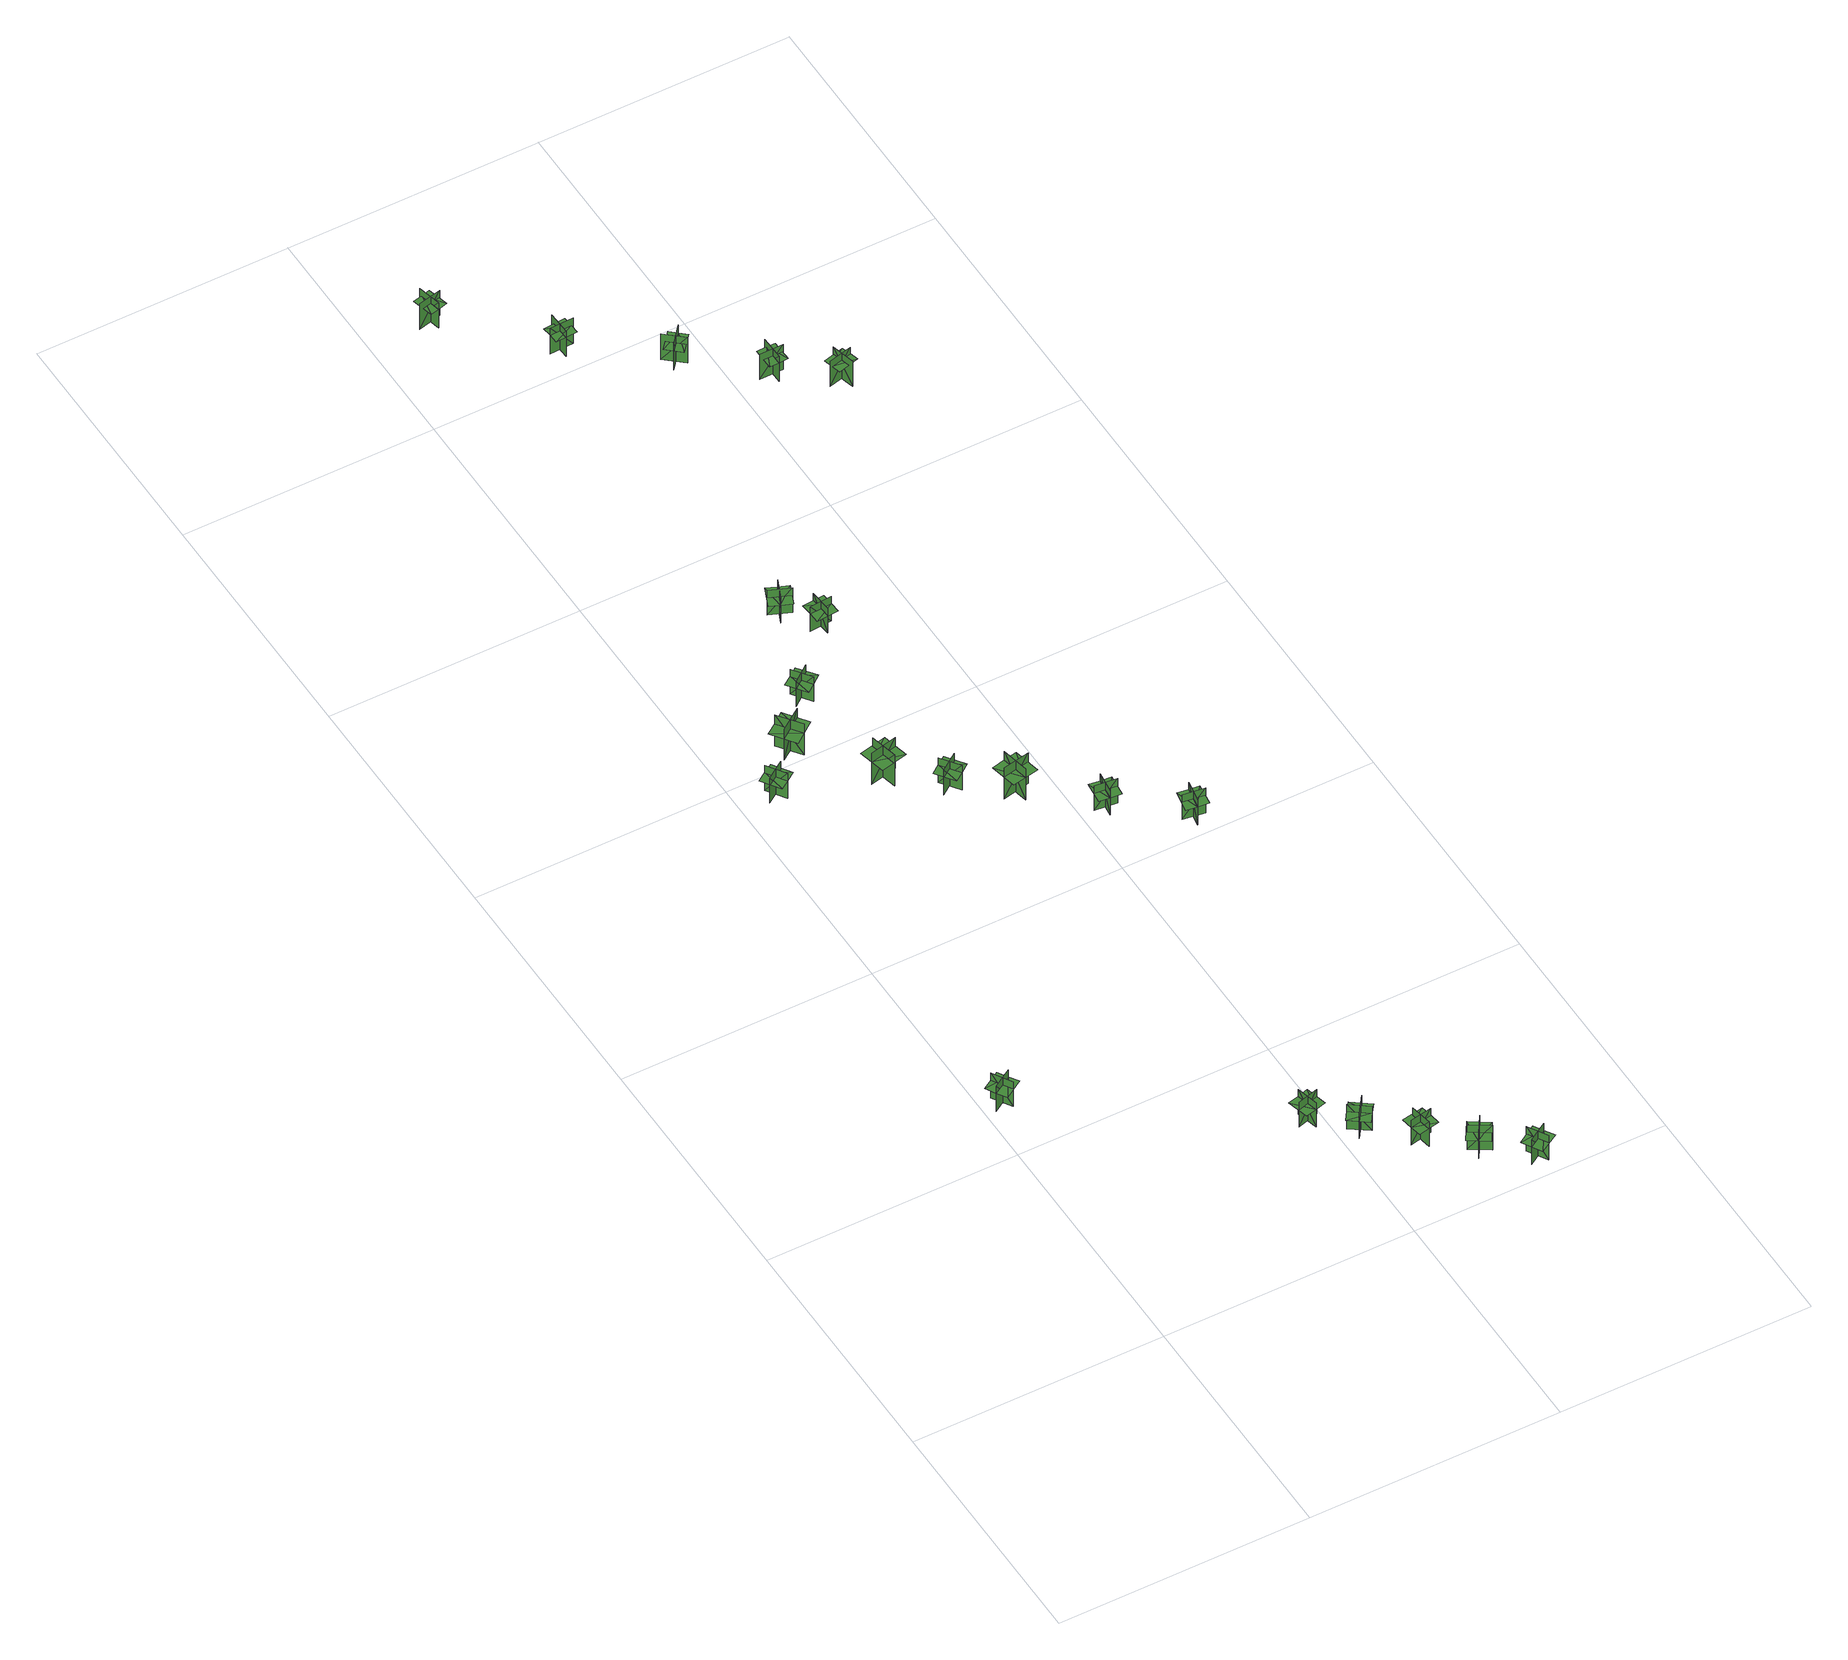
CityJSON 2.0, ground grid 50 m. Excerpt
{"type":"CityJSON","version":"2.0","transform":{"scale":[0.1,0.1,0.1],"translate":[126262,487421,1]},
"CityObjects":{
"tree1":{"type":"SolitaryVegetationObject","geometry":[{"type":"MultiSurface","lod":"1","boundaries":[[[0,1,2]],[[0,2,3]],[[4,5,6]],[[4,6,7]],[[8,9,10]],[[8,10,11]],[[8,11,12]],[[8,12,13]]]}]},
"tree2":{"type":"SolitaryVegetationObject","geometry":[{"type":"MultiSurface","lod":"1","boundaries":[[[14,15,16]],[[14,16,17]],[[18,19,20]],[[18,20,21]],[[22,23,24]],[[22,24,25]],[[22,25,26]],[[22,26,27]]]}]},
"tree3":{"type":"SolitaryVegetationObject","geometry":[{"type":"MultiSurface","lod":"1","boundaries":[[[28,29,30]],[[28,30,31]],[[32,33,34]],[[32,34,35]],[[36,37,38]],[[36,38,39]],[[36,39,40]],[[36,40,41]]]}]},
"tree4":{"type":"SolitaryVegetationObject","geometry":[{"type":"MultiSurface","lod":"1","boundaries":[[[42,43,44]],[[42,44,45]],[[46,47,48]],[[46,48,49]],[[50,51,52]],[[50,52,53]],[[50,53,54]],[[50,54,55]]]}]},
"tree5":{"type":"SolitaryVegetationObject","geometry":[{"type":"MultiSurface","lod":"1","boundaries":[[[56,57,58]],[[56,58,59]],[[60,61,62]],[[60,62,63]],[[64,65,66]],[[64,66,67]],[[64,67,68]],[[64,68,69]]]}]},
"tree6":{"type":"SolitaryVegetationObject","geometry":[{"type":"MultiSurface","lod":"1","boundaries":[[[70,71,72]],[[70,72,73]],[[74,75,76]],[[74,76,77]],[[78,79,80]],[[78,80,81]],[[78,81,82]],[[78,82,83]]]}]},
"tree7":{"type":"SolitaryVegetationObject","geometry":[{"type":"MultiSurface","lod":"1","boundaries":[[[84,85,86]],[[84,86,87]],[[88,89,90]],[[88,90,91]],[[92,93,94]],[[92,94,95]],[[92,95,96]],[[92,96,97]]]}]},
"tree8":{"type":"SolitaryVegetationObject","geometry":[{"type":"MultiSurface","lod":"1","boundaries":[[[98,99,100]],[[98,100,101]],[[102,103,104]],[[102,104,105]],[[106,107,108]],[[106,108,109]],[[106,109,110]],[[106,110,111]]]}]},
"tree9":{"type":"SolitaryVegetationObject","geometry":[{"type":"MultiSurface","lod":"1","boundaries":[[[112,113,114]],[[112,114,115]],[[116,117,118]],[[116,118,119]],[[120,121,122]],[[120,122,123]],[[120,123,124]],[[120,124,125]]]}]},
"tree10":{"type":"SolitaryVegetationObject","geometry":[{"type":"MultiSurface","lod":"1","boundaries":[[[126,127,128]],[[126,128,129]],[[130,131,132]],[[130,132,133]],[[134,135,136]],[[134,136,137]],[[134,137,138]],[[134,138,139]]]}]},
"tree11":{"type":"SolitaryVegetationObject","geometry":[{"type":"MultiSurface","lod":"1","boundaries":[[[140,141,142]],[[140,142,143]],[[144,145,146]],[[144,146,147]],[[148,149,150]],[[148,150,151]],[[148,151,152]],[[148,152,153]]]}]},
"tree12":{"type":"SolitaryVegetationObject","geometry":[{"type":"MultiSurface","lod":"1","boundaries":[[[154,155,156]],[[154,156,157]],[[158,159,160]],[[158,160,161]],[[162,163,164]],[[162,164,165]],[[162,165,166]],[[162,166,167]]]}]},
"tree13":{"type":"SolitaryVegetationObject","geometry":[{"type":"MultiSurface","lod":"1","boundaries":[[[168,169,170]],[[168,170,171]],[[172,173,174]],[[172,174,175]],[[176,177,178]],[[176,178,179]],[[176,179,180]],[[176,180,181]]]}]},
"tree14":{"type":"SolitaryVegetationObject","geometry":[{"type":"MultiSurface","lod":"1","boundaries":[[[182,183,184]],[[182,184,185]],[[186,187,188]],[[186,188,189]],[[190,191,192]],[[190,192,193]],[[190,193,194]],[[190,194,195]]]}]},
"tree15":{"type":"SolitaryVegetationObject","geometry":[{"type":"MultiSurface","lod":"1","boundaries":[[[196,197,198]],[[196,198,199]],[[200,201,202]],[[200,202,203]],[[204,205,206]],[[204,206,207]],[[204,207,208]],[[204,208,209]]]}]},
"tree16":{"type":"SolitaryVegetationObject","geometry":[{"type":"MultiSurface","lod":"1","boundaries":[[[210,211,212]],[[210,212,213]],[[214,215,216]],[[214,216,217]],[[218,219,220]],[[218,220,221]],[[218,222,223]],[[218,223,219]]]}]},
"tree17":{"type":"SolitaryVegetationObject","geometry":[{"type":"MultiSurface","lod":"1","boundaries":[[[224,225,226]],[[224,226,227]],[[228,229,230]],[[228,230,231]],[[232,233,234]],[[232,234,235]],[[232,235,236]],[[232,236,237]]]}]},
"tree18":{"type":"SolitaryVegetationObject","geometry":[{"type":"MultiSurface","lod":"1","boundaries":[[[238,239,240]],[[238,240,241]],[[242,243,244]],[[242,244,245]],[[246,247,248]],[[246,248,249]],[[246,250,251]],[[246,251,247]]]}]},
"tree19":{"type":"SolitaryVegetationObject","geometry":[{"type":"MultiSurface","lod":"1","boundaries":[[[252,253,254]],[[252,254,255]],[[256,257,258]],[[256,258,259]],[[260,261,262]],[[260,262,263]],[[260,264,265]],[[260,265,261]]]}]},
"tree20":{"type":"SolitaryVegetationObject","geometry":[{"type":"MultiSurface","lod":"1","boundaries":[[[266,267,268]],[[266,268,269]],[[270,271,272]],[[270,272,273]],[[274,275,276]],[[274,276,277]],[[274,278,279]],[[274,279,275]]]}]},
"tree21":{"type":"SolitaryVegetationObject","geometry":[{"type":"MultiSurface","lod":"1","boundaries":[[[280,281,282]],[[280,282,283]],[[284,285,286]],[[284,286,287]],[[288,289,290]],[[288,290,291]],[[288,292,293]],[[288,293,289]]]}]}
},
"vertices":[
[48,598,14],[25,635,14],[25,635,76],[48,598,76],[55,626,14],[17,603,14],[17,603,76],[55,626,76],[55,626,59],[43,645,59],[6,622,59],[17,603,59],[29,584,59],[67,608,59],
[88,1462,10],[51,1437,10],[51,1437,72],[88,1462,72],[59,1468,10],[84,1431,10],[84,1431,72],[59,1468,72],[59,1468,54],[41,1455,54],[66,1419,54],[84,1431,54],[102,1444,54],[78,1480,54],
[449,306,16],[491,318,16],[491,318,77],[449,306,77],[474,291,16],[463,334,16],[463,334,77],[474,291,77],[474,291,60],[495,297,60],[484,340,60],[463,334,60],[441,329,60],[452,286,60],
[124,1512,11],[168,1544,11],[168,1544,88],[124,1512,88],[160,1506,11],[127,1550,11],[127,1550,88],[160,1506,88],[160,1506,66],[183,1522,66],[150,1567,66],[127,1550,66],[105,1534,66],[138,1489,66],
[522,226,21],[548,262,21],[548,262,82],[522,226,82],[551,231,21],[515,257,21],[515,257,82],[551,231,82],[551,231,65],[564,249,65],[528,275,65],[515,257,65],[502,239,65],[538,213,65],
[609,193,20],[617,150,20],[617,150,81],[609,193,81],[592,169,20],[636,177,20],[636,177,81],[592,169,81],[592,169,64],[596,147,64],[639,155,64],[636,177,64],[632,199,64],[588,191,64],
[247,1420,8],[259,1366,8],[259,1366,85],[247,1420,85],[227,1389,8],[281,1401,8],[281,1401,85],[227,1389,85],[227,1389,64],[233,1362,64],[287,1374,64],[281,1401,64],[275,1428,64],[221,1416,64],
[239,1636,15],[204,1609,15],[204,1609,76],[239,1636,76],[210,1640,15],[236,1604,15],[236,1604,76],[210,1640,76],[210,1640,59],[192,1627,59],[219,1591,59],[236,1604,59],[254,1618,59],[228,1653,59],
[674,117,13],[711,93,13],[711,93,74],[674,117,74],[680,88,13],[704,126,13],[704,126,74],[680,88,74],[680,88,57],[699,76,57],[722,114,57],[704,126,57],[685,138,57],[661,100,57],
[355,1326,13],[319,1301,13],[319,1301,74],[355,1326,74],[326,1331,13],[352,1295,13],[352,1295,74],[326,1331,74],[326,1331,57],[308,1318,57],[334,1282,57],[352,1295,57],[370,1308,57],[344,1344,57],
[780,20,18],[757,58,18],[757,58,79],[780,20,79],[787,49,18],[749,26,18],[749,26,79],[787,49,79],[787,49,62],[776,68,62],[738,45,62],[749,26,62],[760,7,62],[799,29,62],
[403,1238,15],[457,1249,15],[457,1249,92],[403,1238,92],[434,1218,15],[423,1272,15],[423,1272,92],[434,1218,92],[434,1218,71],[461,1223,71],[450,1277,71],[423,1272,71],[396,1266,71],[407,1212,71],
[274,1828,8],[315,1811,8],[315,1811,69],[274,1828,69],[285,1800,8],[302,1841,8],[302,1841,69],[285,1800,69],[285,1800,52],[306,1792,52],[323,1833,52],[302,1841,52],[282,1850,52],[265,1809,52],
[341,1736,11],[338,1780,11],[338,1780,72],[341,1736,72],[361,1758,11],[317,1755,11],[317,1755,72],[361,1758,72],[361,1758,55],[359,1780,55],[315,1777,55],[317,1755,55],[318,1733,55],[362,1736,55],
[524,1137,14],[568,1132,14],[568,1132,75],[524,1137,75],[542,1114,14],[547,1157,14],[547,1157,75],[542,1113,75],[542,1113,58],[564,1111,58],[569,1155,58],[547,1157,58],[525,1160,58],[520,1116,58],
[117,2748,10],[128,2702,10],[128,2702,73],[117,2748,73],[98,2716,10],[144,2727,10],[144,2727,73],[98,2716,73],[118,2744,57],[128,2702,57],[147,2707,57],[136,2749,57],[100,2740,57],[110,2698,57],
[644,1042,14],[687,1036,14],[687,1036,76],[644,1042,76],[661,1018,14],[668,1062,14],[668,1062,76],[661,1018,76],[661,1018,59],[683,1015,59],[689,1059,59],[668,1062,59],[646,1065,59],[639,1021,59],
[311,2557,7],[264,2555,7],[264,2555,70],[311,2557,70],[283,2582,7],[285,2535,7],[285,2535,70],[283,2582,70],[307,2557,54],[264,2555,54],[265,2536,54],[308,2538,54],[306,2576,54],[262,2573,54],
[459,2450,8],[429,2414,8],[429,2414,71],[459,2450,71],[422,2447,8],[458,2416,8],[458,2416,71],[422,2447,71],[457,2447,55],[429,2414,55],[443,2402,55],[471,2435,55],[443,2459,55],[415,2426,55],
[571,2346,9],[571,2298,9],[571,2298,71],[571,2346,71],[545,2319,9],[592,2319,9],[592,2319,71],[545,2319,71],[571,2342,55],[571,2298,55],[590,2299,55],[589,2342,55],[552,2341,55],[553,2298,55],
[641,2242,10],[687,2254,10],[687,2254,73],[641,2242,73],[674,2223,10],[662,2269,10],[662,2269,73],[674,2223,73],[645,2243,57],[687,2254,57],[682,2272,57],[641,2261,57],[650,2225,57],[692,2236,57]
]}
